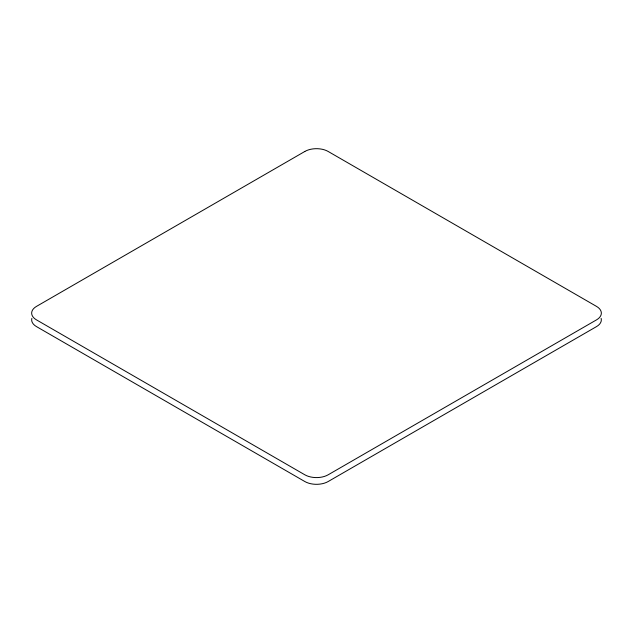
<?xml version="1.0" encoding="UTF-8"?>
<svg xmlns="http://www.w3.org/2000/svg" width="633" height="633" viewBox="0 0 633 633"><rect width="100%" height="100%" fill="white"/><g stroke="black" fill="none" stroke-linecap="round" stroke-linejoin="round"><path stroke-width="0.95" d="M31.856 318.375A16.498 9.527 0 0 0 36.485 326.604L304.829 481.531A16.498 9.527 0 0 0 328.171 481.531L596.515 326.604A16.498 9.527 0 0 0 601.144 318.375M304.829 151.469L36.485 306.396A16.498 9.527 0 0 0 36.485 319.871L304.829 474.797A16.498 9.527 0 0 0 328.171 474.797L596.515 319.871A16.498 9.527 0 0 0 596.515 306.396L328.171 151.469A16.498 9.527 0 0 0 304.829 151.469"/></g></svg>
